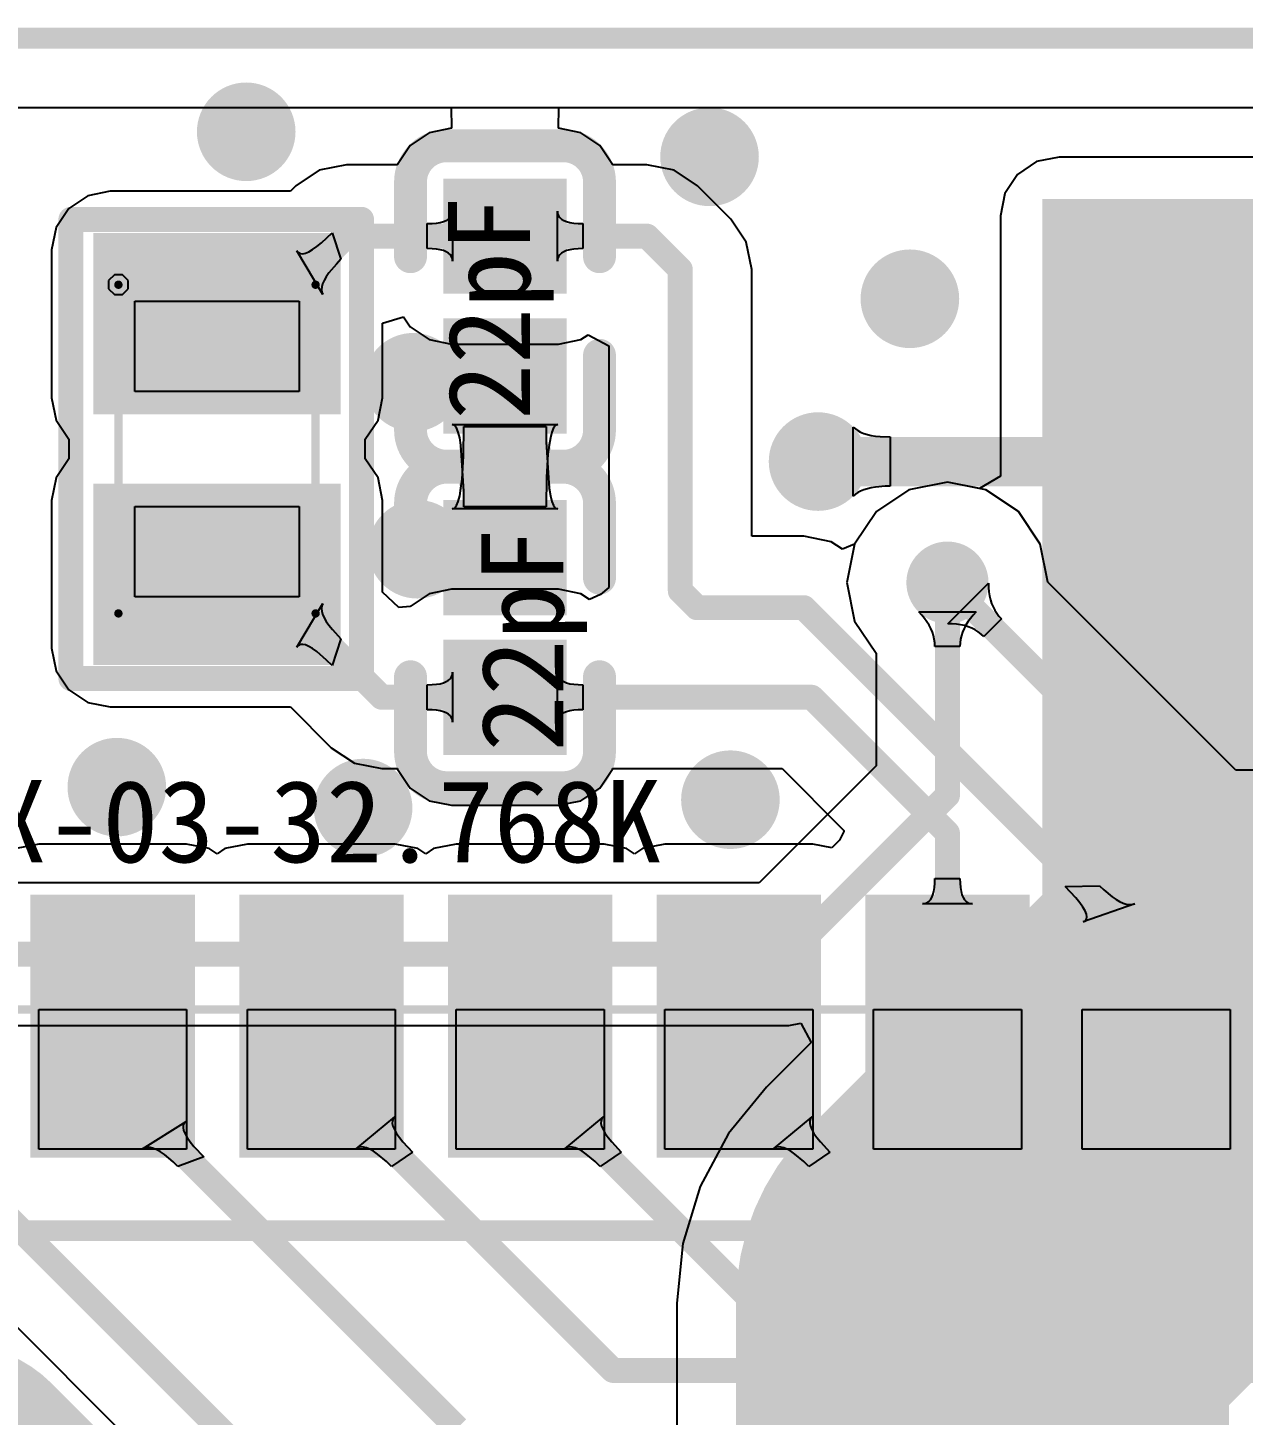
# Model space of a CAD drawing. Header units: millimetres. Extents: x -30 to 3.5, y -1.1 to 91.3.
# Drawn here: x -23.73 to -16.34, y 82.87 to 91.31 of the extents above; entities that cross this region are included whole.
import ezdxf

# ---------------------------------------------------------------- set-up
doc = ezdxf.new("R2010")
doc.units = ezdxf.units.MM
for name, color, linetype in [('BottomLayer', 5, 'Continuous'), ('BottomOverlay', 54, 'Continuous'), ('BottomPaste', 16, 'Continuous'), ('BottomSolder', 6, 'Continuous'), ('KeepOutLayer', 6, 'Continuous'), ('Mechanical15', 56, 'Continuous'), ('MultiLayer', 9, 'Continuous'), ('TopLayer', 1, 'Continuous'), ('TopOverlay', 2, 'Continuous'), ('TopPaste', 8, 'Continuous'), ('TopSolder', 216, 'Continuous'), ('ViaHoleLayer', 16, 'Continuous')]:
    doc.layers.add(name, color=color, linetype=linetype)

# ---------------------------------------------------------------- blocks, each defined once
blk = doc.blocks.new('CRYSTAL_SMD_L2_0_W1_2_7')
at = {"layer": 'Mechanical15'}
for p, q in [((-0.8999, 0.5), (-0.8999, 0.5)), ((-0.8999, 0.5), (-0.3499, 0.5)), ((-0.8999, -0.5), (-0.8999, 0.5)), ((-0.3499, 0.5), (-0.3499, -0.5)), ((0.3499, 0.5), (0.3499, 0.5)), ((0.3499, 0.5), (0.8999, 0.5)), ((0.3499, -0.5), (0.3499, 0.5)), ((0.8999, 0.5), (0.8999, -0.5)), ((-0.3499, -0.5), (-0.8999, -0.5)), ((0.8999, -0.5), (0.3499, -0.5)), ((-1.0248, -0.54), (-1.0599, -0.5751)), ((-1.0599, -0.5751), (-1.0599, -0.6)), ((-0.9751, -0.54), (-1.0248, -0.54)), ((-0.94, -0.5751), (-0.9751, -0.54)), ((-0.94, -0.6), (-0.94, -0.5751)), ((-1.0599, -0.6), (-1.0599, -0.6248)), ((-1.0599, -0.6248), (-1.0248, -0.6599)), ((-1.0248, -0.6599), (-0.9751, -0.6599)), ((-0.9751, -0.6599), (-0.94, -0.6248)), ((-0.94, -0.6), (-0.94, -0.6)), ((-0.94, -0.6248), (-0.94, -0.6)), ((-0.94, -0.6), (-0.94, -0.6))]:
    blk.add_line(p, q, dxfattribs=at)
at = {"layer": 'Mechanical15', "const_width": 0.0508}
for points in [[(1, 0.6), (-1, 0.6)], [(-1, -0.6), (-1, 0.6)], [(1, -0.6), (1, 0.6)], [(1, -0.6), (-1, -0.6)]]:
    blk.add_lwpolyline(points, dxfattribs=at)
at = {"layer": 'Mechanical15', "const_width": 0.0254}
for points in [[(-1.0127, 0.6, 1), (-0.9873, 0.6, 1)], [(-1.0127, 0.6, 1), (-0.9873, 0.6, 1)], [(0.9873, 0.6, 1), (1.0127, 0.6, 1)], [(0.9873, 0.6, 1), (1.0127, 0.6, 1)], [(-1.0127, -0.6, 1), (-0.9873, -0.6, 1)], [(-1.0127, -0.6, 1), (-0.9873, -0.6, 1)], [(0.9873, -0.6, 1), (1.0127, -0.6, 1)], [(0.9873, -0.6, 1), (1.0127, -0.6, 1)]]:
    blk.add_lwpolyline(points, format="xyb", close=True, dxfattribs=at)
at = {"layer": 'TopLayer'}
for points in [[(-1.2122, -0.65), (-0.3122, -0.65), (-1.2122, 0.65), (-0.3122, 0.65)], [(0.3121, -0.65), (1.2121, -0.65), (0.3121, 0.65), (1.2121, 0.65)]]:
    blk.add_solid(points, dxfattribs=at)
at = {"layer": 'TopOverlay', "const_width": 0.1524}
for points in [[(1.3963, 0.8791), (-1.3977, 0.8791)], [(-1.3977, -0.8786), (-1.3977, 0.8791)], [(1.3963, -0.8888), (1.3963, 0.8791)], [(-1.3977, -0.8888), (-1.397, -0.635)], [(1.3963, -0.8888), (-1.3977, -0.8888)]]:
    blk.add_lwpolyline(points, dxfattribs=at)
at = {"layer": 'TopOverlay', "const_width": 0.0762}
for points in [[(-1.4358, 0.8791, 1), (-1.3596, 0.8791, 1)], [(-1.4358, 0.8791, 1), (-1.3596, 0.8791, 1)], [(1.3582, 0.8791, 1), (1.4344, 0.8791, 1)], [(1.3582, 0.8791, 1), (1.4344, 0.8791, 1)], [(-1.4351, -0.635, 1), (-1.3589, -0.635, 1)], [(-1.4358, -0.8786, 1), (-1.3596, -0.8786, 1)], [(-1.4358, -0.8888, 1), (-1.3596, -0.8888, 1)], [(-1.4358, -0.8888, 1), (-1.3596, -0.8888, 1)], [(1.3582, -0.8888, 1), (1.4344, -0.8888, 1)], [(1.3582, -0.8888, 1), (1.4344, -0.8888, 1)]]:
    blk.add_lwpolyline(points, format="xyb", close=True, dxfattribs=at)
at = {"layer": 'TopPaste'}
for points in [[(-1.2122, -0.65), (-0.3122, -0.65), (-1.2122, 0.65), (-0.3122, 0.65)], [(0.3121, -0.65), (1.2121, -0.65), (0.3121, 0.65), (1.2121, 0.65)]]:
    blk.add_solid(points, dxfattribs=at)
at = {"layer": 'TopSolder'}
for points in [[(-1.3138, -0.7516), (-0.2106, -0.7516), (-1.3138, 0.7516), (-0.2106, 0.7516)], [(0.2105, -0.7516), (1.3137, -0.7516), (0.2105, 0.7516), (1.3137, 0.7516)]]:
    blk.add_solid(points, dxfattribs=at)
blk = doc.blocks.new('WIFIM_SMD_ESP32_S3__WROOM_1_N8_8')
at = {"layer": 'Mechanical15'}
for p, q in [((-9, -0.3853), (-9, 0.5147)), ((-9, 0.5147), (-8.15, 0.5147)), ((-8.15, 0.5147), (-8.15, -0.3853)), ((-9, -0.3853), (-9, -0.3853)), ((-8.15, -0.3853), (-9, -0.3853)), ((-9, -1.6553), (-9, -0.7553)), ((-9, -0.7553), (-8.15, -0.7553)), ((-8.15, -0.7553), (-8.15, -1.6553)), ((-9, -1.6553), (-9, -1.6553)), ((-8.15, -1.6553), (-9, -1.6553)), ((-9, -2.9253), (-9, -2.0253)), ((-9, -2.0253), (-8.15, -2.0253)), ((-8.15, -2.0253), (-8.15, -2.9253)), ((-9, -2.9253), (-9, -2.9253)), ((-8.15, -2.9253), (-9, -2.9253)), ((-9, -4.1953), (-9, -3.2953)), ((-9, -3.2953), (-8.15, -3.2953)), ((-8.15, -3.2953), (-8.15, -4.1953)), ((-9, -4.1953), (-9, -4.1953)), ((-8.15, -4.1953), (-9, -4.1953)), ((-9, -5.4653), (-9, -4.5653)), ((-9, -4.5653), (-8.15, -4.5653)), ((-8.15, -4.5653), (-8.15, -5.4653)), ((-9, -5.4653), (-9, -5.4653)), ((-8.15, -5.4653), (-9, -5.4653)), ((-9, -6.7353), (-9, -5.8353)), ((-9, -5.8353), (-8.15, -5.8353)), ((-8.15, -5.8353), (-8.15, -6.7353)), ((-9, -6.7353), (-9, -6.7353)), ((-8.15, -6.7353), (-9, -6.7353))]:
    blk.add_line(p, q, dxfattribs=at)
at = {"layer": 'Mechanical15', "const_width": 0.0508}
blk.add_lwpolyline([(-9, -9.0547), (-9, 16.4453)], dxfattribs=at)
at = {"layer": 'TopLayer'}
for points in [[(-9.6498, -0.3854), (-8.1498, -0.3854), (-9.6498, 0.5146), (-8.1498, 0.5146)], [(-9.6498, -1.6554), (-8.1498, -1.6554), (-9.6498, -0.7554), (-8.1498, -0.7554)], [(-9.6498, -2.9254), (-8.1498, -2.9254), (-9.6498, -2.0254), (-8.1498, -2.0254)], [(-9.6498, -4.1954), (-8.1498, -4.1954), (-9.6498, -3.2954), (-8.1498, -3.2954)], [(-9.6498, -5.4654), (-8.1498, -5.4654), (-9.6498, -4.5654), (-8.1498, -4.5654)], [(-9.6498, -6.7354), (-8.1498, -6.7354), (-9.6498, -5.8354), (-8.1498, -5.8354)]]:
    blk.add_solid(points, dxfattribs=at)
at = {"layer": 'TopPaste'}
for points in [[(-9.6498, -0.3854), (-8.1498, -0.3854), (-9.6498, 0.5146), (-8.1498, 0.5146)], [(-9.6498, -1.6554), (-8.1498, -1.6554), (-9.6498, -0.7554), (-8.1498, -0.7554)], [(-9.6498, -2.9254), (-8.1498, -2.9254), (-9.6498, -2.0254), (-8.1498, -2.0254)], [(-9.6498, -4.1954), (-8.1498, -4.1954), (-9.6498, -3.2954), (-8.1498, -3.2954)], [(-9.6498, -5.4654), (-8.1498, -5.4654), (-9.6498, -4.5654), (-8.1498, -4.5654)], [(-9.6498, -6.7354), (-8.1498, -6.7354), (-9.6498, -5.8354), (-8.1498, -5.8354)]]:
    blk.add_solid(points, dxfattribs=at)
at = {"layer": 'TopSolder'}
for points in [[(-9.6998, -0.4354), (-8.0998, -0.4354), (-9.6998, 0.5647), (-8.0998, 0.5647)], [(-9.6998, -1.7054), (-8.0998, -1.7054), (-9.6998, -0.7053), (-8.0998, -0.7053)], [(-9.6998, -2.9754), (-8.0998, -2.9754), (-9.6998, -1.9753), (-8.0998, -1.9753)], [(-9.6998, -4.2454), (-8.0998, -4.2454), (-9.6998, -3.2453), (-8.0998, -3.2453)], [(-9.6998, -5.5154), (-8.0998, -5.5154), (-9.6998, -4.5153), (-8.0998, -4.5153)], [(-9.6998, -6.7854), (-8.0998, -6.7854), (-9.6998, -5.7853), (-8.0998, -5.7853)]]:
    blk.add_solid(points, dxfattribs=at)
blk = doc.blocks.new('18650_BATTERY_B_27')
at = {"layer": 'BottomLayer'}
blk.add_solid([(-82.7052, -13.5), (-76.7052, -13.5), (-82.7052, -7.5), (-76.7052, -7.5)], dxfattribs=at)
at = {"layer": 'BottomOverlay', "const_width": 0.127}
blk.add_lwpolyline([(-76.5302, -21), (-76.5302, 0)], dxfattribs=at)
at = {"layer": 'BottomPaste'}
blk.add_solid([(-82.7052, -13.5), (-76.7052, -13.5), (-82.7052, -7.5), (-76.7052, -7.5)], dxfattribs=at)
at = {"layer": 'BottomSolder'}
blk.add_solid([(-82.8068, -13.6016), (-76.6036, -13.6016), (-82.8068, -7.3984), (-76.6036, -7.3984)], dxfattribs=at)
blk = doc.blocks.new('LC_0402_C_46')
at = {"layer": 'TopLayer'}
for points in [[(-0.725, -0.325), (-0.125, -0.325), (-0.725, 0.325), (-0.125, 0.325)], [(0.125, -0.325), (0.725, -0.325), (0.125, 0.325), (0.725, 0.325)]]:
    blk.add_solid(points, dxfattribs=at)
at = {"layer": 'TopOverlay', "const_width": 0.2}
for points in [[(-0.975, 0.355, -0.414214), (-0.755, 0.575)], [(0.755, 0.575, -0.414214), (0.975, 0.355)], [(-0.755, -0.575, -0.414214), (-0.975, -0.355)], [(0.975, -0.355, -0.414214), (0.755, -0.575)]]:
    blk.add_lwpolyline(points, format="xyb", dxfattribs=at)
at = {"layer": 'TopOverlay', "const_width": 0.1}
for points in [[(-0.805, 0.575, 1), (-0.705, 0.575, 1)], [(-0.8, 0.575, 1), (-0.7, 0.575, 1)], [(-0.35, 0.575, 1), (-0.25, 0.575, 1)], [(0.25, 0.575, 1), (0.35, 0.575, 1)], [(0.7, 0.575, 1), (0.8, 0.575, 1)], [(0.705, 0.575, 1), (0.805, 0.575, 1)], [(-1.025, 0.355, 1), (-0.925, 0.355, 1)], [(-1.025, 0.355, 1), (-0.925, 0.355, 1)], [(0.925, 0.355, 1), (1.025, 0.355, 1)], [(0.925, 0.355, 1), (1.025, 0.355, 1)], [(-1.025, -0.355, 1), (-0.925, -0.355, 1)], [(-1.025, -0.355, 1), (-0.925, -0.355, 1)], [(0.925, -0.355, 1), (1.025, -0.355, 1)], [(0.925, -0.355, 1), (1.025, -0.355, 1)], [(-0.805, -0.575, 1), (-0.705, -0.575, 1)], [(-0.8, -0.575, 1), (-0.7, -0.575, 1)], [(-0.35, -0.575, 1), (-0.25, -0.575, 1)], [(0.25, -0.575, 1), (0.35, -0.575, 1)], [(0.7, -0.575, 1), (0.8, -0.575, 1)], [(0.705, -0.575, 1), (0.805, -0.575, 1)]]:
    blk.add_lwpolyline(points, format="xyb", close=True, dxfattribs=at)
at = {"layer": 'TopOverlay', "const_width": 0.2}
for points in [[(-0.3, 0.575), (-0.75, 0.575)], [(0.75, 0.575), (0.3, 0.575)], [(-0.975, -0.355), (-0.975, 0.355)], [(0.975, -0.355), (0.975, 0.355)], [(-0.3, -0.575), (-0.75, -0.575)], [(0.75, -0.575), (0.3, -0.575)]]:
    blk.add_lwpolyline(points, dxfattribs=at)
at = {"layer": 'TopPaste'}
for points in [[(-0.725, -0.325), (-0.125, -0.325), (-0.725, 0.325), (-0.125, 0.325)], [(0.125, -0.325), (0.725, -0.325), (0.125, 0.325), (0.725, 0.325)]]:
    blk.add_solid(points, dxfattribs=at)
at = {"layer": 'TopSolder'}
for points in [[(-0.7758, -0.3758), (-0.0742, -0.3758), (-0.7758, 0.3758), (-0.0742, 0.3758)], [(0.0742, -0.3758), (0.7758, -0.3758), (0.0742, 0.3758), (0.7758, 0.3758)]]:
    blk.add_solid(points, dxfattribs=at)
blk = doc.blocks.new('LC_0402_C_47')
at = {"layer": 'TopLayer'}
for points in [[(-0.725, -0.325), (-0.125, -0.325), (-0.725, 0.325), (-0.125, 0.325)], [(0.125, -0.325), (0.725, -0.325), (0.125, 0.325), (0.725, 0.325)]]:
    blk.add_solid(points, dxfattribs=at)
at = {"layer": 'TopOverlay', "const_width": 0.2}
for points in [[(-0.975, 0.355, -0.414214), (-0.755, 0.575)], [(0.755, 0.575, -0.414214), (0.975, 0.355)], [(-0.755, -0.575, -0.414214), (-0.975, -0.355)], [(0.975, -0.355, -0.414214), (0.755, -0.575)]]:
    blk.add_lwpolyline(points, format="xyb", dxfattribs=at)
at = {"layer": 'TopOverlay', "const_width": 0.1}
for points in [[(-0.805, 0.575, 1), (-0.705, 0.575, 1)], [(-0.8, 0.575, 1), (-0.7, 0.575, 1)], [(-0.35, 0.575, 1), (-0.25, 0.575, 1)], [(0.25, 0.575, 1), (0.35, 0.575, 1)], [(0.7, 0.575, 1), (0.8, 0.575, 1)], [(0.705, 0.575, 1), (0.805, 0.575, 1)], [(-1.025, 0.355, 1), (-0.925, 0.355, 1)], [(-1.025, 0.355, 1), (-0.925, 0.355, 1)], [(0.925, 0.355, 1), (1.025, 0.355, 1)], [(0.925, 0.355, 1), (1.025, 0.355, 1)], [(-1.025, -0.355, 1), (-0.925, -0.355, 1)], [(-1.025, -0.355, 1), (-0.925, -0.355, 1)], [(0.925, -0.355, 1), (1.025, -0.355, 1)], [(0.925, -0.355, 1), (1.025, -0.355, 1)], [(-0.805, -0.575, 1), (-0.705, -0.575, 1)], [(-0.8, -0.575, 1), (-0.7, -0.575, 1)], [(-0.35, -0.575, 1), (-0.25, -0.575, 1)], [(0.25, -0.575, 1), (0.35, -0.575, 1)], [(0.7, -0.575, 1), (0.8, -0.575, 1)], [(0.705, -0.575, 1), (0.805, -0.575, 1)]]:
    blk.add_lwpolyline(points, format="xyb", close=True, dxfattribs=at)
at = {"layer": 'TopOverlay', "const_width": 0.2}
for points in [[(-0.75, 0.575), (-0.3, 0.575)], [(0.3, 0.575), (0.75, 0.575)], [(-0.975, 0.355), (-0.975, -0.355)], [(0.975, 0.355), (0.975, -0.355)], [(-0.75, -0.575), (-0.3, -0.575)], [(0.3, -0.575), (0.75, -0.575)]]:
    blk.add_lwpolyline(points, dxfattribs=at)
at = {"layer": 'TopPaste'}
for points in [[(-0.725, -0.325), (-0.125, -0.325), (-0.725, 0.325), (-0.125, 0.325)], [(0.125, -0.325), (0.725, -0.325), (0.125, 0.325), (0.725, 0.325)]]:
    blk.add_solid(points, dxfattribs=at)
at = {"layer": 'TopSolder'}
for points in [[(-0.7758, -0.3758), (-0.0742, -0.3758), (-0.7758, 0.3758), (-0.0742, 0.3758)], [(0.0742, -0.3758), (0.7758, -0.3758), (0.0742, 0.3758), (0.7758, 0.3758)]]:
    blk.add_solid(points, dxfattribs=at)

msp = doc.modelspace()

# ---------------------------------------------------------------- linework, layer by layer
at = {"layer": 'BottomLayer'}
for p, q in [((-25.0212, 90.826), (-4.1961, 90.826)), ((-17.4564, 90.5237), (-17.593, 90.4965)), ((-11.4564, 90.5237), (-17.4564, 90.5237)), ((-17.593, 90.4965), (-17.7087, 90.4191)), ((-17.7087, 90.4191), (-17.7861, 90.3034)), ((-17.7861, 90.3034), (-17.8133, 90.1668)), ((-17.8133, 90.1668), (-17.8133, 88.5821)), ((-17.8133, 88.5821), (-17.9403, 88.5077)), ((-18.3697, 88.5), (-18.5682, 88.3674)), ((-18.1356, 88.5466), (-18.3697, 88.5)), ((-17.9403, 88.5077), (-18.1356, 88.5466)), ((-18.5682, 88.3674), (-18.7008, 88.1689)), ((-18.7008, 88.1689), (-18.7474, 87.9348)), ((-18.7474, 87.9348), (-18.7008, 87.7007)), ((-18.2918, 87.7367), (-18.3106, 87.7563)), ((-18.3106, 87.7563), (-17.9606, 87.7563)), ((-18.275, 87.7168), (-18.2918, 87.7367)), ((-17.9794, 87.7367), (-17.9962, 87.7168)), ((-17.9606, 87.7563), (-17.9794, 87.7367)), ((-18.7008, 87.7007), (-18.5699, 87.5049)), ((-18.2601, 87.6966), (-18.275, 87.7168)), ((-18.2472, 87.6761), (-18.2601, 87.6966)), ((-18.2364, 87.6553), (-18.2472, 87.6761)), ((-18.2274, 87.6342), (-18.2364, 87.6553)), ((-18.2205, 87.6128), (-18.2274, 87.6342)), ((-18.0438, 87.6342), (-18.0507, 87.6128)), ((-18.0348, 87.6553), (-18.0438, 87.6342)), ((-18.024, 87.6761), (-18.0348, 87.6553)), ((-18.0111, 87.6966), (-18.024, 87.6761)), ((-17.9962, 87.7168), (-18.0111, 87.6966)), ((-18.2156, 87.591), (-18.2205, 87.6128)), ((-18.2126, 87.569), (-18.2156, 87.591)), ((-18.2116, 87.5466), (-18.2126, 87.569)), ((-18.0586, 87.569), (-18.0596, 87.5466)), ((-18.0556, 87.591), (-18.0586, 87.569)), ((-18.0507, 87.6128), (-18.0556, 87.591)), ((-18.5699, 87.5049), (-18.5699, 86.8193)), ((-18.0596, 87.5466), (-18.2116, 87.5466)), ((-18.5699, 86.8193), (-19.2807, 86.1085)), ((-19.2807, 86.1085), (-27.0002, 86.1085)), ((-26.8203, 85.2399), (-19.1008, 85.2399)), ((-19.1008, 85.2399), (-19.027, 85.2545)), ((-19.027, 85.2545), (-18.9645, 85.1375)), ((-18.9645, 85.1375), (-19.2375, 84.8645)), ((-19.2375, 84.8645), (-19.4687, 84.5828)), ((-19.4687, 84.5828), (-19.6404, 84.2614)), ((-19.6404, 84.2614), (-19.7462, 83.9127)), ((-19.7462, 83.9127), (-19.7819, 83.55)), ((-19.7819, 83.55), (-19.7819, 29.3784))]:
    msp.add_line(p, q, dxfattribs=at)
for points, const_width in [([(-22.5528, 90.678, 1), (-22.2528, 90.678, 1)], 0.3), ([(-19.7334, 90.5256, 1), (-19.4334, 90.5256, 1)], 0.3), ([(-18.5142, 89.662, 1), (-18.2142, 89.662, 1)], 0.3), ([(-21.5368, 89.154, 1), (-21.2368, 89.154, 1)], 0.3), ([(-20.978, 88.6401, 1), (-20.678, 88.6401, 1)], 0.3), ([(-19.073, 88.6714, 1), (-18.773, 88.6714, 1)], 0.3), ([(-21.5114, 88.138, 1), (-21.2114, 88.138, 1)], 0.3), ([(-18.2606, 87.9348, 1), (-18.0106, 87.9348, 1)], 0.25), ([(-18.1736, 87.9348, 1), (-18.0976, 87.9348, 1)], 0.076), ([(-23.3402, 86.6902, 1), (-23.0402, 86.6902, 1)], 0.3), ([(-19.6064, 86.614, 1), (-19.3064, 86.614, 1)], 0.3), ([(-21.8416, 86.5632, 1), (-21.5416, 86.5632, 1)], 0.3), ([(-18.1736, 86.6394, 1), (-18.0976, 86.6394, 1)], 0.076), ([(-18.1736, 86.6394, 1), (-18.0976, 86.6394, 1)], 0.076), ([(-19.1388, 85.6742, 1), (-19.0628, 85.6742, 1)], 0.076), ([(-19.1388, 85.6742, 1), (-19.0628, 85.6742, 1)], 0.076), ([(-18.673, 83.55, 1), (-17.173, 83.55, 1)], 1.5), ([(-18.673, 83.55, 1), (-17.173, 83.55, 1)], 1.5), ([(-24.5554, 82.4992, 1), (-23.7554, 82.4992, 1)], 0.8)]:
    msp.add_lwpolyline(points, format="xyb", close=True, dxfattribs=dict(at, const_width=const_width))
for points, const_width in [([(-17.923, 83.55), (-14.2494, 87.2236)], 3), ([(-18.1356, 86.6394), (-18.1356, 87.9348)], 0.152), ([(-19.1008, 85.6742), (-18.1356, 86.6394)], 0.152), ([(-27.0002, 85.6742), (-19.1008, 85.6742)], 0.152), ([(-17.923, 29.3784), (-17.923, 83.55)], 3), ([(-24.1554, 82.4992), (-20.508, 78.8518)], 1.6)]:
    msp.add_lwpolyline(points, dxfattribs=dict(at, const_width=const_width))
at = {"layer": 'KeepOutLayer', "const_width": 0.127}
msp.add_lwpolyline([(-26.9748, 91.2476), (-2.032, 91.2476)], dxfattribs=at)
at = {"layer": 'MultiLayer'}
for points, const_width in [([(-22.5528, 90.678, 1), (-22.2528, 90.678, 1)], 0.3), ([(-19.7334, 90.5256, 1), (-19.4334, 90.5256, 1)], 0.3), ([(-18.5142, 89.662, 1), (-18.2142, 89.662, 1)], 0.3), ([(-21.5368, 89.154, 1), (-21.2368, 89.154, 1)], 0.3), ([(-20.978, 88.6401, 1), (-20.678, 88.6401, 1)], 0.3), ([(-19.073, 88.6714, 1), (-18.773, 88.6714, 1)], 0.3), ([(-21.5114, 88.138, 1), (-21.2114, 88.138, 1)], 0.3), ([(-18.2606, 87.9348, 1), (-18.0106, 87.9348, 1)], 0.25), ([(-23.3402, 86.6902, 1), (-23.0402, 86.6902, 1)], 0.3), ([(-19.6064, 86.614, 1), (-19.3064, 86.614, 1)], 0.3), ([(-21.8416, 86.5632, 1), (-21.5416, 86.5632, 1)], 0.3)]:
    msp.add_lwpolyline(points, format="xyb", close=True, dxfattribs=dict(at, const_width=const_width))
at = {"layer": 'TopLayer'}
for p, q in [((-25.0212, 90.826), (-21.1551, 90.826)), ((-21.1551, 90.826), (-21.153, 90.6999)), ((-20.503, 90.6999), (-20.5009, 90.826)), ((-20.5009, 90.826), (-14.9797, 90.826)), ((-21.153, 90.6999), (-21.2896, 90.6727)), ((-20.3664, 90.6727), (-20.503, 90.6999)), ((-21.4053, 90.5953), (-21.4827, 90.4796)), ((-21.2896, 90.6727), (-21.4053, 90.5953)), ((-20.2507, 90.5953), (-20.3664, 90.6727)), ((-20.1733, 90.4796), (-20.2507, 90.5953)), ((-21.9594, 90.4443), (-22.1003, 90.3501)), ((-21.7932, 90.4773), (-21.9594, 90.4443)), ((-21.4831, 90.4773), (-21.7932, 90.4773)), ((-21.4827, 90.4796), (-21.4831, 90.4773)), ((-20.1729, 90.4773), (-20.1733, 90.4796)), ((-19.9644, 90.4773), (-20.1729, 90.4773)), ((-19.7982, 90.4443), (-19.9644, 90.4773)), ((-19.6573, 90.3501), (-19.7982, 90.4443)), ((-22.1003, 90.3501), (-22.134, 90.3165)), ((-22.1003, 90.3501), (-22.1003, 90.3501)), ((-19.4541, 90.1469), (-19.6573, 90.3501)), ((-23.3672, 90.2893), (-23.4829, 90.2119)), ((-23.2306, 90.3165), (-23.3672, 90.2893)), ((-22.134, 90.3165), (-23.2306, 90.3165)), ((-23.4829, 90.2119), (-23.5603, 90.0962)), ((-21.1606, 90.1562), (-21.1529, 90.1676)), ((-21.1529, 90.1676), (-21.1482, 90.1806)), ((-21.1482, 90.1806), (-21.1467, 90.195)), ((-21.1467, 90.195), (-21.1467, 89.891)), ((-20.5093, 89.891), (-20.5093, 90.195)), ((-20.5093, 90.195), (-20.5078, 90.1806)), ((-20.5078, 90.1806), (-20.5031, 90.1676)), ((-20.5031, 90.1676), (-20.4954, 90.1562)), ((-23.5603, 90.0962), (-23.5875, 89.9596)), ((-21.3017, 90.119), (-21.2722, 90.1198)), ((-21.3017, 89.967), (-21.3017, 90.119)), ((-21.2722, 90.1198), (-21.2459, 90.122)), ((-21.2459, 90.122), (-21.2226, 90.1258)), ((-21.2226, 90.1258), (-21.2025, 90.1312)), ((-21.2025, 90.1312), (-21.1854, 90.138)), ((-21.1854, 90.138), (-21.1715, 90.1464)), ((-21.1715, 90.1464), (-21.1606, 90.1562)), ((-20.4954, 90.1562), (-20.4845, 90.1464)), ((-20.4845, 90.1464), (-20.4706, 90.138)), ((-20.4706, 90.138), (-20.4535, 90.1312)), ((-20.4535, 90.1312), (-20.4334, 90.1258)), ((-20.4334, 90.1258), (-20.4101, 90.122)), ((-20.4101, 90.122), (-20.3838, 90.1198)), ((-20.3838, 90.1198), (-20.3543, 90.119)), ((-20.3543, 90.119), (-20.3543, 89.967)), ((-19.3599, 90.006), (-19.4541, 90.1469)), ((-21.9732, 89.9799), (-21.9448, 90.003)), ((-21.9448, 90.003), (-21.8799, 90.0638)), ((-21.8799, 90.0638), (-21.8264, 89.9023)), ((-19.3269, 89.8398), (-19.3599, 90.006)), ((-23.5875, 89.9596), (-23.5875, 89.0596)), ((-21.9369, 89.6873), (-22.0949, 89.9533)), ((-22.0949, 89.9533), (-22.0857, 89.9426)), ((-22.0857, 89.9426), (-22.0738, 89.9367)), ((-22.0738, 89.9367), (-22.0592, 89.9357)), ((-22.0592, 89.9357), (-22.0418, 89.9395)), ((-22.0418, 89.9395), (-22.0217, 89.9481)), ((-22.0217, 89.9481), (-21.9988, 89.9616)), ((-21.9988, 89.9616), (-21.9732, 89.9799)), ((-21.2722, 89.9662), (-21.3017, 89.967)), ((-21.2459, 89.964), (-21.2722, 89.9662)), ((-21.2226, 89.9602), (-21.2459, 89.964)), ((-21.2025, 89.9548), (-21.2226, 89.9602)), ((-21.1854, 89.948), (-21.2025, 89.9548)), ((-21.1715, 89.9396), (-21.1854, 89.948)), ((-21.1606, 89.9298), (-21.1715, 89.9396)), ((-21.1529, 89.9184), (-21.1606, 89.9298)), ((-21.1482, 89.9054), (-21.1529, 89.9184)), ((-20.5031, 89.9184), (-20.5078, 89.9054)), ((-20.4954, 89.9298), (-20.5031, 89.9184)), ((-20.4845, 89.9396), (-20.4954, 89.9298)), ((-20.4706, 89.948), (-20.4845, 89.9396)), ((-20.4535, 89.9548), (-20.4706, 89.948)), ((-20.4334, 89.9602), (-20.4535, 89.9548)), ((-20.4101, 89.964), (-20.4334, 89.9602)), ((-20.3838, 89.9662), (-20.4101, 89.964)), ((-20.3543, 89.967), (-20.3838, 89.9662)), ((-21.8544, 89.8732), (-21.8991, 89.8202)), ((-21.8264, 89.9023), (-21.8544, 89.8732)), ((-21.1467, 89.891), (-21.1482, 89.9054)), ((-20.5078, 89.9054), (-20.5093, 89.891)), ((-19.3269, 88.2167), (-19.3269, 89.8398)), ((-21.9379, 89.7532), (-21.9433, 89.7342)), ((-21.9288, 89.7738), (-21.9379, 89.7532)), ((-21.9158, 89.7962), (-21.9288, 89.7738)), ((-21.8991, 89.8202), (-21.9158, 89.7962)), ((-21.9433, 89.7342), (-21.945, 89.7169)), ((-21.945, 89.7169), (-21.9428, 89.7013)), ((-21.9428, 89.7013), (-21.9369, 89.6873)), ((-21.5737, 89.5141), (-21.4467, 89.5526)), ((-21.5737, 89.0596), (-21.5737, 89.5141)), ((-21.4467, 89.5526), (-21.4053, 89.4907)), ((-21.4053, 89.4907), (-21.2896, 89.4133)), ((-21.2896, 89.4133), (-21.153, 89.3861)), ((-20.503, 89.3861), (-20.3664, 89.4133)), ((-20.3664, 89.4133), (-20.3225, 89.4426)), ((-20.3225, 89.4426), (-20.1955, 89.3747)), ((-21.153, 89.3861), (-20.503, 89.3861)), ((-20.1955, 89.3747), (-20.1955, 87.9054)), ((-23.5875, 89.0596), (-23.5603, 88.923)), ((-21.6009, 88.923), (-21.5737, 89.0596)), ((-23.5603, 88.923), (-23.4829, 88.8073)), ((-21.6783, 88.8073), (-21.6009, 88.923)), ((-21.1361, 88.8913), (-21.1497, 88.8963)), ((-21.1497, 88.8963), (-20.5063, 88.8963)), ((-21.1239, 88.8763), (-21.1361, 88.8913)), ((-21.1131, 88.8513), (-21.1239, 88.8763)), ((-21.1038, 88.8163), (-21.1131, 88.8513)), ((-21.0959, 88.7713), (-21.1038, 88.8163)), ((-21.0809, 88.7039), (-21.078, 88.8839)), ((-21.078, 88.8839), (-20.578, 88.8839)), ((-20.578, 88.8839), (-20.5773, 88.7889)), ((-20.5522, 88.8163), (-20.5601, 88.7713)), ((-20.5429, 88.8513), (-20.5522, 88.8163)), ((-20.5321, 88.8763), (-20.5429, 88.8513)), ((-20.5199, 88.8913), (-20.5321, 88.8763)), ((-20.5063, 88.8963), (-20.5199, 88.8913)), ((-18.7088, 88.4614), (-18.7088, 88.8814)), ((-18.7088, 88.8814), (-18.6959, 88.87)), ((-18.6959, 88.87), (-18.6809, 88.8598)), ((-18.6809, 88.8598), (-18.6638, 88.8508)), ((-18.6638, 88.8508), (-18.6444, 88.843)), ((-18.6444, 88.843), (-18.623, 88.8364)), ((-18.623, 88.8364), (-18.5993, 88.831)), ((-18.5993, 88.831), (-18.5735, 88.8268)), ((-18.5735, 88.8268), (-18.5456, 88.8238)), ((-18.5456, 88.8238), (-18.4832, 88.8214)), ((-18.4832, 88.8214), (-18.4832, 88.5214)), ((-23.4829, 88.8073), (-23.4829, 88.6877)), ((-21.6783, 88.6877), (-21.6783, 88.8073)), ((-21.0787, 88.4913), (-21.0959, 88.7713)), ((-20.5773, 88.7889), (-20.5601, 88.5089)), ((-20.5601, 88.7713), (-20.5665, 88.7163)), ((-23.4829, 88.6877), (-23.5603, 88.5719)), ((-21.6009, 88.5719), (-21.6783, 88.6877)), ((-21.0895, 88.5639), (-21.0809, 88.7039)), ((-20.5665, 88.7163), (-20.5751, 88.5763)), ((-23.5603, 88.5719), (-23.5875, 88.4353)), ((-21.5737, 88.4353), (-21.6009, 88.5719)), ((-21.0959, 88.5089), (-21.0895, 88.5639)), ((-20.5751, 88.5763), (-20.578, 88.3963)), ((-21.1038, 88.4639), (-21.0959, 88.5089)), ((-21.078, 88.3963), (-21.0787, 88.4913)), ((-20.5601, 88.5089), (-20.5522, 88.4639)), ((-18.6809, 88.483), (-18.6959, 88.4728)), ((-18.6638, 88.492), (-18.6809, 88.483)), ((-18.6444, 88.4998), (-18.6638, 88.492)), ((-18.623, 88.5064), (-18.6444, 88.4998)), ((-18.5993, 88.5118), (-18.623, 88.5064)), ((-18.5735, 88.516), (-18.5993, 88.5118)), ((-18.5155, 88.5208), (-18.5735, 88.516)), ((-18.3697, 88.5), (-18.5682, 88.3674)), ((-18.4832, 88.5214), (-18.5155, 88.5208)), ((-18.1356, 88.5466), (-18.3697, 88.5)), ((-17.9015, 88.5), (-18.1356, 88.5466)), ((-17.703, 88.3674), (-17.9015, 88.5)), ((-23.5875, 88.4353), (-23.5875, 87.5353)), ((-21.5737, 87.8766), (-21.5737, 88.4353)), ((-21.1361, 88.3889), (-21.1239, 88.4039)), ((-21.1239, 88.4039), (-21.1131, 88.4289)), ((-21.1131, 88.4289), (-21.1038, 88.4639)), ((-20.578, 88.3963), (-21.078, 88.3963)), ((-20.5522, 88.4639), (-20.5429, 88.4289)), ((-20.5429, 88.4289), (-20.5321, 88.4039)), ((-20.5321, 88.4039), (-20.5199, 88.3889)), ((-18.6959, 88.4728), (-18.7088, 88.4614)), ((-21.1497, 88.3839), (-21.1361, 88.3889)), ((-20.5063, 88.3839), (-21.1497, 88.3839)), ((-20.5199, 88.3889), (-20.5063, 88.3839)), ((-18.5682, 88.3674), (-18.7008, 88.1689)), ((-17.5704, 88.1689), (-17.703, 88.3674)), ((-19.0094, 88.2167), (-19.3269, 88.2167)), ((-18.8432, 88.1837), (-19.0094, 88.2167)), ((-18.775, 88.1382), (-18.8432, 88.1837)), ((-18.7008, 88.1689), (-18.775, 88.1382)), ((-17.5245, 87.9379), (-17.5704, 88.1689)), ((-21.153, 87.8941), (-21.2896, 87.8669)), ((-20.503, 87.8941), (-21.153, 87.8941)), ((-20.3664, 87.8669), (-20.503, 87.8941)), ((-20.1955, 87.9054), (-20.2466, 87.8619)), ((-18.1331, 87.6848), (-17.8856, 87.9323)), ((-17.8856, 87.9323), (-17.8851, 87.9052)), ((-17.8851, 87.9052), (-17.8829, 87.8792)), ((-16.3809, 86.7943), (-17.5245, 87.9379)), ((-22.0946, 87.5417), (-21.9369, 87.8079)), ((-21.9369, 87.8079), (-21.9428, 87.7939)), ((-21.4733, 87.7828), (-21.5737, 87.8766)), ((-21.2896, 87.8669), (-21.4053, 87.7895)), ((-20.3148, 87.8324), (-20.3664, 87.8669)), ((-20.2466, 87.8619), (-20.3148, 87.8324)), ((-17.8829, 87.8792), (-17.8792, 87.8544)), ((-17.8792, 87.8544), (-17.8738, 87.8308)), ((-17.8738, 87.8308), (-17.8667, 87.8084)), ((-17.8667, 87.8084), (-17.8581, 87.7872)), ((-21.9428, 87.7939), (-21.945, 87.7783)), ((-21.945, 87.7783), (-21.9433, 87.761)), ((-21.9433, 87.761), (-21.9379, 87.742)), ((-21.9379, 87.742), (-21.9287, 87.7213)), ((-21.9287, 87.7213), (-21.9158, 87.699)), ((-21.4053, 87.7895), (-21.4733, 87.7828)), ((-17.8581, 87.7872), (-17.8479, 87.7671)), ((-17.8479, 87.7671), (-17.836, 87.7483)), ((-17.836, 87.7483), (-17.8225, 87.7306)), ((-17.8225, 87.7306), (-17.8074, 87.7141)), ((-21.9158, 87.699), (-21.8991, 87.675)), ((-21.8991, 87.675), (-21.8786, 87.6493)), ((-21.8786, 87.6493), (-21.8264, 87.5929)), ((-18.106, 87.6843), (-18.1331, 87.6848)), ((-18.08, 87.6821), (-18.106, 87.6843)), ((-18.0552, 87.6784), (-18.08, 87.6821)), ((-18.0316, 87.673), (-18.0552, 87.6784)), ((-18.0092, 87.6659), (-18.0316, 87.673)), ((-17.988, 87.6573), (-18.0092, 87.6659)), ((-17.9679, 87.6471), (-17.988, 87.6573)), ((-17.9491, 87.6352), (-17.9679, 87.6471)), ((-17.9314, 87.6217), (-17.9491, 87.6352)), ((-17.8074, 87.7141), (-17.9149, 87.6066)), ((-22.0855, 87.5524), (-22.0946, 87.5417)), ((-22.0736, 87.5583), (-22.0855, 87.5524)), ((-22.0589, 87.5593), (-22.0736, 87.5583)), ((-22.0416, 87.5555), (-22.0589, 87.5593)), ((-22.0214, 87.5469), (-22.0416, 87.5555)), ((-21.8264, 87.5929), (-21.8796, 87.4312)), ((-17.9149, 87.6066), (-17.9314, 87.6217)), ((-23.5875, 87.5353), (-23.5603, 87.3988)), ((-21.9986, 87.5334), (-22.0214, 87.5469)), ((-21.973, 87.5151), (-21.9986, 87.5334)), ((-21.9135, 87.464), (-21.973, 87.5151)), ((-23.5603, 87.3988), (-23.4829, 87.283)), ((-21.8796, 87.4312), (-21.9135, 87.464)), ((-21.1482, 87.3748), (-21.1467, 87.3892)), ((-21.1467, 87.3892), (-21.1467, 87.0852)), ((-20.5093, 87.0852), (-20.5093, 87.3892)), ((-20.5093, 87.3892), (-20.5078, 87.3748)), ((-21.3017, 87.3132), (-21.2722, 87.314)), ((-21.3017, 87.1612), (-21.3017, 87.3132)), ((-21.2722, 87.314), (-21.2459, 87.3162)), ((-21.2459, 87.3162), (-21.2226, 87.32)), ((-21.2226, 87.32), (-21.2025, 87.3254)), ((-21.2025, 87.3254), (-21.1854, 87.3322)), ((-21.1854, 87.3322), (-21.1715, 87.3406)), ((-21.1715, 87.3406), (-21.1606, 87.3504)), ((-21.1606, 87.3504), (-21.1529, 87.3618)), ((-21.1529, 87.3618), (-21.1482, 87.3748)), ((-20.5078, 87.3748), (-20.5031, 87.3618)), ((-20.5031, 87.3618), (-20.4954, 87.3504)), ((-20.4954, 87.3504), (-20.4845, 87.3406)), ((-20.4845, 87.3406), (-20.4706, 87.3322)), ((-20.4706, 87.3322), (-20.4535, 87.3254)), ((-20.4535, 87.3254), (-20.4334, 87.32)), ((-20.4334, 87.32), (-20.4101, 87.3162)), ((-20.4101, 87.3162), (-20.3838, 87.314)), ((-20.3838, 87.314), (-20.3543, 87.3132)), ((-20.3543, 87.3132), (-20.3543, 87.1612)), ((-23.4829, 87.283), (-23.3672, 87.2057)), ((-23.3672, 87.2057), (-23.2306, 87.1785)), ((-23.2306, 87.1785), (-22.1337, 87.1785)), ((-22.1337, 87.1785), (-21.8853, 86.9301)), ((-21.2722, 87.1604), (-21.3017, 87.1612)), ((-21.2459, 87.1582), (-21.2722, 87.1604)), ((-21.2226, 87.1544), (-21.2459, 87.1582)), ((-21.2025, 87.149), (-21.2226, 87.1544)), ((-21.1854, 87.1422), (-21.2025, 87.149)), ((-21.1715, 87.1338), (-21.1854, 87.1422)), ((-21.1606, 87.124), (-21.1715, 87.1338)), ((-20.4845, 87.1338), (-20.4954, 87.124)), ((-20.4706, 87.1422), (-20.4845, 87.1338)), ((-20.4535, 87.149), (-20.4706, 87.1422)), ((-20.4334, 87.1544), (-20.4535, 87.149)), ((-20.4101, 87.1582), (-20.4334, 87.1544)), ((-20.3838, 87.1604), (-20.4101, 87.1582)), ((-20.3543, 87.1612), (-20.3838, 87.1604)), ((-21.1529, 87.1126), (-21.1606, 87.124)), ((-21.1482, 87.0996), (-21.1529, 87.1126)), ((-21.1467, 87.0852), (-21.1482, 87.0996)), ((-20.5078, 87.0996), (-20.5093, 87.0852)), ((-20.5031, 87.1126), (-20.5078, 87.0996)), ((-20.4954, 87.124), (-20.5031, 87.1126)), ((-21.8853, 86.9301), (-21.7444, 86.8359)), ((-21.7444, 86.8359), (-21.5782, 86.8029)), ((-21.5782, 86.8029), (-21.4831, 86.8029)), ((-21.4831, 86.8029), (-21.4827, 86.8006)), ((-21.4827, 86.8006), (-21.4053, 86.6849)), ((-20.2507, 86.6849), (-20.1733, 86.8006)), ((-20.1733, 86.8006), (-20.1729, 86.8029)), ((-20.1729, 86.8029), (-19.1419, 86.8029)), ((-19.1419, 86.8029), (-18.7662, 86.4271)), ((-12.1307, 86.7943), (-16.3809, 86.7943)), ((-21.4053, 86.6849), (-21.2896, 86.6075)), ((-20.3664, 86.6075), (-20.2507, 86.6849)), ((-21.2896, 86.6075), (-21.153, 86.5803)), ((-21.153, 86.5803), (-20.503, 86.5803)), ((-20.503, 86.5803), (-20.3664, 86.6075)), ((-18.7927, 86.3683), (-18.8389, 86.3202)), ((-18.7664, 86.4202), (-18.7927, 86.3683)), ((-18.7662, 86.4271), (-18.7664, 86.4202)), ((-23.6656, 86.3434), (-23.8022, 86.3162)), ((-22.7656, 86.3434), (-23.6656, 86.3434)), ((-22.629, 86.3162), (-22.7656, 86.3434)), ((-22.5806, 86.2839), (-22.629, 86.3162)), ((-22.5322, 86.3162), (-22.5806, 86.2839)), ((-22.3956, 86.3434), (-22.5322, 86.3162)), ((-21.4956, 86.3434), (-22.3956, 86.3434)), ((-21.359, 86.3162), (-21.4956, 86.3434)), ((-21.3106, 86.2839), (-21.359, 86.3162)), ((-21.2622, 86.3162), (-21.3106, 86.2839)), ((-21.1256, 86.3434), (-21.2622, 86.3162)), ((-20.2256, 86.3434), (-21.1256, 86.3434)), ((-20.089, 86.3162), (-20.2256, 86.3434)), ((-20.0406, 86.2839), (-20.089, 86.3162)), ((-19.9922, 86.3162), (-20.0406, 86.2839)), ((-19.8556, 86.3434), (-19.9922, 86.3162)), ((-18.9556, 86.3434), (-19.8556, 86.3434)), ((-18.8389, 86.3202), (-18.9556, 86.3434)), ((-18.2124, 86.1058), (-18.2116, 86.1353)), ((-18.2116, 86.1353), (-18.0596, 86.1353)), ((-18.0596, 86.1353), (-18.0588, 86.1058)), ((-18.2306, 86.019), (-18.2238, 86.036)), ((-18.2238, 86.036), (-18.2184, 86.0562)), ((-18.2184, 86.0562), (-18.2146, 86.0794)), ((-18.2146, 86.0794), (-18.2124, 86.1058)), ((-18.0588, 86.1058), (-18.0566, 86.0794)), ((-18.0566, 86.0794), (-18.0528, 86.0562)), ((-18.0528, 86.0562), (-18.0474, 86.036)), ((-18.0474, 86.036), (-18.0406, 86.019)), ((-17.4198, 86.0853), (-17.2103, 86.0907)), ((-17.3552, 86.0166), (-17.4198, 86.0853)), ((-17.2103, 86.0907), (-17.1833, 86.0649)), ((-17.1833, 86.0649), (-17.1331, 86.023)), ((-18.2876, 85.9802), (-18.2732, 85.9818)), ((-17.9836, 85.9802), (-18.2876, 85.9802)), ((-18.2732, 85.9818), (-18.2602, 85.9864)), ((-18.2602, 85.9864), (-18.2488, 85.9942)), ((-18.2488, 85.9942), (-18.239, 86.005)), ((-18.239, 86.005), (-18.2306, 86.019)), ((-18.0406, 86.019), (-18.0322, 86.005)), ((-18.0322, 86.005), (-18.0224, 85.9942)), ((-18.0224, 85.9942), (-18.011, 85.9864)), ((-18.011, 85.9864), (-17.998, 85.9818)), ((-17.998, 85.9818), (-17.9836, 85.9802)), ((-17.3309, 85.987), (-17.3552, 86.0166)), ((-17.3119, 85.9607), (-17.3309, 85.987)), ((-17.2982, 85.9376), (-17.3119, 85.9607)), ((-16.9953, 85.9802), (-17.3093, 85.8703)), ((-17.1331, 86.023), (-17.1098, 86.007)), ((-17.1098, 86.007), (-17.0877, 85.9943)), ((-17.0877, 85.9943), (-17.0668, 85.9849)), ((-17.0668, 85.9849), (-17.0471, 85.9788)), ((-17.0471, 85.9788), (-17.0286, 85.976)), ((-17.0286, 85.976), (-17.0114, 85.9764)), ((-17.0114, 85.9764), (-16.9953, 85.9802)), ((-17.3093, 85.8703), (-17.2964, 85.8774)), ((-17.2898, 85.9177), (-17.2982, 85.9376)), ((-17.2964, 85.8774), (-17.2889, 85.8876)), ((-17.2867, 85.9011), (-17.2898, 85.9177)), ((-17.2889, 85.8876), (-17.2867, 85.9011)), ((-21.7342, 84.4899), (-21.4989, 84.6845)), ((-21.4989, 84.6845), (-21.5084, 84.6736)), ((-20.4642, 84.4899), (-20.2289, 84.6845)), ((-20.2289, 84.6845), (-20.2384, 84.6736)), ((-19.1942, 84.4899), (-18.9589, 84.6845)), ((-18.9589, 84.6845), (-18.9684, 84.6736)), ((-23.0336, 84.4899), (-22.7689, 84.6551)), ((-22.7858, 84.6332), (-22.787, 84.6184)), ((-22.787, 84.6184), (-22.7835, 84.6008)), ((-22.7797, 84.6455), (-22.7858, 84.6332)), ((-22.7835, 84.6008), (-22.7751, 84.5807)), ((-22.7689, 84.6551), (-22.7797, 84.6455)), ((-21.5134, 84.6603), (-21.5139, 84.6447)), ((-21.5139, 84.6447), (-21.5099, 84.6267)), ((-21.5084, 84.6736), (-21.5134, 84.6603)), ((-21.5099, 84.6267), (-21.5014, 84.6064)), ((-21.5014, 84.6064), (-21.4884, 84.5838)), ((-20.2434, 84.6603), (-20.2439, 84.6447)), ((-20.2439, 84.6447), (-20.2399, 84.6267)), ((-20.2384, 84.6736), (-20.2434, 84.6603)), ((-20.2399, 84.6267), (-20.2314, 84.6064)), ((-20.2314, 84.6064), (-20.2184, 84.5838)), ((-18.9734, 84.6603), (-18.9739, 84.6447)), ((-18.9739, 84.6447), (-18.9699, 84.6267)), ((-18.9684, 84.6736), (-18.9734, 84.6603)), ((-18.9699, 84.6267), (-18.9614, 84.6064)), ((-18.9614, 84.6064), (-18.9484, 84.5838)), ((-22.7751, 84.5807), (-22.762, 84.5579)), ((-22.762, 84.5579), (-22.744, 84.5324)), ((-22.744, 84.5324), (-22.7213, 84.5043)), ((-21.4884, 84.5838), (-21.4709, 84.5587)), ((-21.4709, 84.5587), (-21.4489, 84.5314)), ((-21.4489, 84.5314), (-21.3914, 84.4695)), ((-20.2184, 84.5838), (-20.2009, 84.5587)), ((-20.2009, 84.5587), (-20.1789, 84.5314)), ((-20.1789, 84.5314), (-20.1214, 84.4695)), ((-18.9484, 84.5838), (-18.9309, 84.5587)), ((-18.9309, 84.5587), (-18.9089, 84.5314)), ((-18.9089, 84.5314), (-18.8514, 84.4695)), ((-23.0196, 84.4962), (-23.0336, 84.4899)), ((-23.0038, 84.4988), (-23.0196, 84.4962)), ((-22.9865, 84.4975), (-23.0038, 84.4988)), ((-22.9675, 84.4925), (-22.9865, 84.4975)), ((-22.9468, 84.4836), (-22.9675, 84.4925)), ((-22.9245, 84.471), (-22.9468, 84.4836)), ((-22.9005, 84.4545), (-22.9245, 84.471)), ((-22.8476, 84.4102), (-22.9005, 84.4545)), ((-22.6614, 84.4401), (-22.8187, 84.3824)), ((-22.7213, 84.5043), (-22.6614, 84.4401)), ((-21.7214, 84.4975), (-21.7342, 84.4899)), ((-21.7068, 84.5011), (-21.7214, 84.4975)), ((-21.6901, 84.5006), (-21.7068, 84.5011)), ((-21.6716, 84.496), (-21.6901, 84.5006)), ((-21.651, 84.4873), (-21.6716, 84.496)), ((-21.6286, 84.4745), (-21.651, 84.4873)), ((-21.6041, 84.4576), (-21.6286, 84.4745)), ((-21.5495, 84.4116), (-21.6041, 84.4576)), ((-21.3914, 84.4695), (-21.5192, 84.3824)), ((-20.4514, 84.4975), (-20.4642, 84.4899)), ((-20.4368, 84.5011), (-20.4514, 84.4975)), ((-20.4201, 84.5006), (-20.4368, 84.5011)), ((-20.4016, 84.496), (-20.4201, 84.5006)), ((-20.381, 84.4873), (-20.4016, 84.496)), ((-20.3586, 84.4745), (-20.381, 84.4873)), ((-20.3341, 84.4576), (-20.3586, 84.4745)), ((-20.2795, 84.4116), (-20.3341, 84.4576)), ((-20.1214, 84.4695), (-20.2492, 84.3824)), ((-19.1814, 84.4975), (-19.1942, 84.4899)), ((-19.1668, 84.5011), (-19.1814, 84.4975)), ((-19.1501, 84.5006), (-19.1668, 84.5011)), ((-19.1316, 84.496), (-19.1501, 84.5006)), ((-19.111, 84.4873), (-19.1316, 84.496)), ((-19.0886, 84.4745), (-19.111, 84.4873)), ((-19.0641, 84.4576), (-19.0886, 84.4745)), ((-19.0095, 84.4116), (-19.0641, 84.4576)), ((-18.8514, 84.4695), (-18.9792, 84.3824)), ((-22.8187, 84.3824), (-22.8476, 84.4102)), ((-21.5192, 84.3824), (-21.5495, 84.4116)), ((-20.2492, 84.3824), (-20.2795, 84.4116)), ((-18.9792, 84.3824), (-19.0095, 84.4116)), ((-24.523, 84.1297), (-22.5236, 82.1303))]:
    msp.add_line(p, q, dxfattribs=at)
for points, const_width in [([(-22.5528, 90.678, 1), (-22.2528, 90.678, 1)], 0.3), ([(-19.7334, 90.5256, 1), (-19.4334, 90.5256, 1)], 0.3), ([(-21.8312, 90.043, 1), (-21.7552, 90.043, 1)], 0.076), ([(-21.8312, 90.043, 1), (-21.7552, 90.043, 1)], 0.076), ([(-20.866, 90.043, 1), (-20.79, 90.043, 1)], 0.076), ([(-20.866, 90.043, 1), (-20.79, 90.043, 1)], 0.076), ([(-20.0024, 90.043, 1), (-19.9264, 90.043, 1)], 0.076), ([(-20.0024, 90.043, 1), (-19.9264, 90.043, 1)], 0.076), ([(-19.7992, 89.8398, 1), (-19.7232, 89.8398, 1)], 0.076), ([(-19.7992, 89.8398, 1), (-19.7232, 89.8398, 1)], 0.076), ([(-18.5142, 89.662, 1), (-18.2142, 89.662, 1)], 0.3), ([(-22.4408, 89.4334, 1), (-22.3648, 89.4334, 1)], 0.076), ([(-21.5368, 89.154, 1), (-21.2368, 89.154, 1)], 0.3), ([(-20.953, 89.193, 1), (-20.703, 89.193, 1)], 0.25), ([(-20.978, 88.6401, 1), (-20.678, 88.6401, 1)], 0.3), ([(-19.073, 88.6714, 1), (-18.773, 88.6714, 1)], 0.3), ([(-18.998, 88.6714, 1), (-18.848, 88.6714, 1)], 0.15), ([(-17.5502, 88.6714, 1), (-17.4002, 88.6714, 1)], 0.15), ([(-17.5502, 88.6714, 1), (-17.4002, 88.6714, 1)], 0.15), ([(-21.5114, 88.138, 1), (-21.2114, 88.138, 1)], 0.3), ([(-20.953, 88.0872, 1), (-20.703, 88.0872, 1)], 0.25), ([(-18.2606, 87.9348, 1), (-18.0106, 87.9348, 1)], 0.25), ([(-22.6186, 87.9853, 1), (-22.5426, 87.9853, 1)], 0.076), ([(-22.3643, 87.9853, 1), (-22.2883, 87.9853, 1)], 0.076), ([(-22.3643, 87.9853, 1), (-22.2883, 87.9853, 1)], 0.076), ([(-18.1736, 87.9348, 1), (-18.0976, 87.9348, 1)], 0.076), ([(-19.7992, 87.884, 1), (-19.7232, 87.884, 1)], 0.076), ([(-19.7992, 87.884, 1), (-19.7232, 87.884, 1)], 0.076), ([(-19.6976, 87.7824, 1), (-19.6216, 87.7824, 1)], 0.076), ([(-19.6976, 87.7824, 1), (-19.6216, 87.7824, 1)], 0.076), ([(-19.0474, 87.7824, 1), (-18.9714, 87.7824, 1)], 0.076), ([(-19.0474, 87.7824, 1), (-18.9714, 87.7824, 1)], 0.076), ([(-21.6162, 87.2372, 1), (-21.5402, 87.2372, 1)], 0.076), ([(-21.6162, 87.2372, 1), (-21.5402, 87.2372, 1)], 0.076), ([(-20.866, 87.2372, 1), (-20.79, 87.2372, 1)], 0.076), ([(-20.866, 87.2372, 1), (-20.79, 87.2372, 1)], 0.076), ([(-19, 87.2372, 1), (-18.924, 87.2372, 1)], 0.076), ([(-19, 87.2372, 1), (-18.924, 87.2372, 1)], 0.076), ([(-23.3402, 86.6902, 1), (-23.0402, 86.6902, 1)], 0.3), ([(-19.6064, 86.614, 1), (-19.3064, 86.614, 1)], 0.3), ([(-21.8416, 86.5632, 1), (-21.5416, 86.5632, 1)], 0.3), ([(-18.1736, 86.4108, 1), (-18.0976, 86.4108, 1)], 0.076), ([(-18.1736, 86.4108, 1), (-18.0976, 86.4108, 1)], 0.076), ([(-16.5988, 86.36, 1), (-16.5228, 86.36, 1)], 0.076), ([(-16.5988, 86.36, 1), (-16.5228, 86.36, 1)], 0.076), ([(-16.9036, 85.6386, 1), (-16.8276, 85.6386, 1)], 0.076), ([(-16.9036, 85.6386, 1), (-16.8276, 85.6386, 1)], 0.076), ([(-23.2536, 85.2366, 1), (-23.1776, 85.2366, 1)], 0.076), ([(-21.9836, 85.2366, 1), (-21.9076, 85.2366, 1)], 0.076), ([(-20.7136, 85.2366, 1), (-20.6376, 85.2366, 1)], 0.076), ([(-19.4436, 85.2366, 1), (-19.3676, 85.2366, 1)], 0.076), ([(-18.1736, 85.2366, 1), (-18.0976, 85.2366, 1)], 0.076), ([(-16.9036, 85.2366, 1), (-16.8276, 85.2366, 1)], 0.076), ([(-23.2536, 84.8868, 1), (-23.1776, 84.8868, 1)], 0.076), ([(-23.2536, 84.8868, 1), (-23.1776, 84.8868, 1)], 0.076), ([(-21.9836, 84.9162, 1), (-21.9076, 84.9162, 1)], 0.076), ([(-21.9836, 84.9162, 1), (-21.9076, 84.9162, 1)], 0.076), ([(-20.7136, 84.9162, 1), (-20.6376, 84.9162, 1)], 0.076), ([(-20.7136, 84.9162, 1), (-20.6376, 84.9162, 1)], 0.076), ([(-19.4436, 84.9162, 1), (-19.3676, 84.9162, 1)], 0.076), ([(-19.4436, 84.9162, 1), (-19.3676, 84.9162, 1)], 0.076), ([(-18.3728, 83.8454, 1), (-18.2968, 83.8454, 1)], 0.076), ([(-18.3728, 83.8454, 1), (-18.2968, 83.8454, 1)], 0.076), ([(-19.2908, 83.4934, 1), (-19.2148, 83.4934, 1)], 0.076), ([(-19.2908, 83.4934, 1), (-19.2148, 83.4934, 1)], 0.076), ([(-20.2088, 83.1414, 1), (-20.1328, 83.1414, 1)], 0.076), ([(-20.2088, 83.1414, 1), (-20.1328, 83.1414, 1)], 0.076)]:
    msp.add_lwpolyline(points, format="xyb", close=True, dxfattribs=dict(at, const_width=const_width))
for points, const_width in [([(-22.4028, 89.4334), (-21.7932, 90.043)], 0.152), ([(-21.7932, 90.043), (-20.828, 90.043)], 0.152), ([(-20.828, 90.043), (-19.9644, 90.043)], 0.152), ([(-19.9644, 90.043), (-19.7612, 89.8398)], 0.152), ([(-19.7612, 87.884), (-19.7612, 89.8398)], 0.152), ([(-20.828, 88.0872), (-20.828, 89.193)], 0.5), ([(-18.923, 88.6714), (-17.4752, 88.6714)], 0.3), ([(-17.4752, 88.6714), (-15.9512, 87.1474)], 0.3), ([(-22.5806, 87.9853), (-22.3263, 87.9853)], 0.152), ([(-22.3263, 87.9853), (-21.5782, 87.2372)], 0.152), ([(-18.1356, 87.9348), (-16.5608, 86.36)], 0.152), ([(-19.7612, 87.884), (-19.6596, 87.7824)], 0.152), ([(-19.6596, 87.7824), (-19.0094, 87.7824)], 0.152), ([(-19.0094, 87.7824), (-16.8656, 85.6386)], 0.152), ([(-21.5782, 87.2372), (-20.828, 87.2372)], 0.152), ([(-20.828, 87.2372), (-18.962, 87.2372)], 0.152), ([(-18.962, 87.2372), (-18.1356, 86.4108)], 0.152), ([(-18.1356, 85.2366), (-18.1356, 86.4108)], 0.152), ([(-16.5608, 86.36), (-11.5697, 86.36)], 0.152), ([(-16.8656, 85.2366), (-16.8656, 85.6386)], 0.152), ([(-23.2156, 84.8868), (-23.2156, 85.2366)], 0.152), ([(-21.9456, 84.9162), (-21.9456, 85.2366)], 0.152), ([(-20.6756, 84.9162), (-20.6756, 85.2366)], 0.152), ([(-19.4056, 84.9162), (-19.4056, 85.2366)], 0.152), ([(-23.2156, 84.8868), (-21.1182, 82.7894)], 0.152), ([(-21.9456, 84.9162), (-20.1708, 83.1414)], 0.152), ([(-20.6756, 84.9162), (-19.2528, 83.4934)], 0.152), ([(-19.4056, 84.9162), (-18.3348, 83.8454)], 0.152), ([(-24.4856, 84.7066), (-22.2164, 82.4374)], 0.152), ([(-18.3348, 83.8454), (-15.2146, 83.8454)], 0.152), ([(-19.2528, 83.4934), (-15.3604, 83.4934)], 0.152), ([(-20.1708, 83.1414), (-15.5062, 83.1414)], 0.152)]:
    msp.add_lwpolyline(points, dxfattribs=dict(at, const_width=const_width))
at = {"layer": 'ViaHoleLayer'}
for points, const_width in [([(-22.5028, 90.678, 1), (-22.3028, 90.678, 1)], 0.2), ([(-19.6834, 90.5256, 1), (-19.4834, 90.5256, 1)], 0.2), ([(-18.4642, 89.662, 1), (-18.2642, 89.662, 1)], 0.2), ([(-21.4868, 89.154, 1), (-21.2868, 89.154, 1)], 0.2), ([(-20.928, 88.6401, 1), (-20.728, 88.6401, 1)], 0.2), ([(-19.023, 88.6714, 1), (-18.823, 88.6714, 1)], 0.2), ([(-21.4614, 88.138, 1), (-21.2614, 88.138, 1)], 0.2), ([(-18.2106, 87.9348, 1), (-18.0606, 87.9348, 1)], 0.15), ([(-23.2902, 86.6902, 1), (-23.0902, 86.6902, 1)], 0.2), ([(-19.5564, 86.614, 1), (-19.3564, 86.614, 1)], 0.2), ([(-21.7916, 86.5632, 1), (-21.5916, 86.5632, 1)], 0.2)]:
    msp.add_lwpolyline(points, format="xyb", close=True, dxfattribs=dict(at, const_width=const_width))

# ---------------------------------------------------------------- block references
for name, p, rotation in [('LC_0402_C_46', (-20.828, 89.618), 270), ('18650_BATTERY_B_27', (-3.9564, 7.4616), 270), ('CRYSTAL_SMD_L2_0_W1_2_7', (-22.5806, 88.7474), 270), ('LC_0402_C_47', (-20.828, 87.6622), 90), ('WIFIM_SMD_ESP32_S3__WROOM_1_N8_8', (-16.9302, 76.3368), 270)]:
    msp.add_blockref(name, p, dxfattribs=dict(rotation=rotation))

# ---------------------------------------------------------------- texts
at = {"layer": 'TopOverlay'}
for p in [(-20.6756, 88.9254), (-20.473, 86.9072)]:
    msp.add_text('22pF', height=0.5, rotation=90, dxfattribs=at).set_placement(p)
msp.add_text('TFX-03-32.768K', height=0.499999, dxfattribs=at).set_placement((-24.638, 86.233))

doc.saveas('drawing.dxf')
